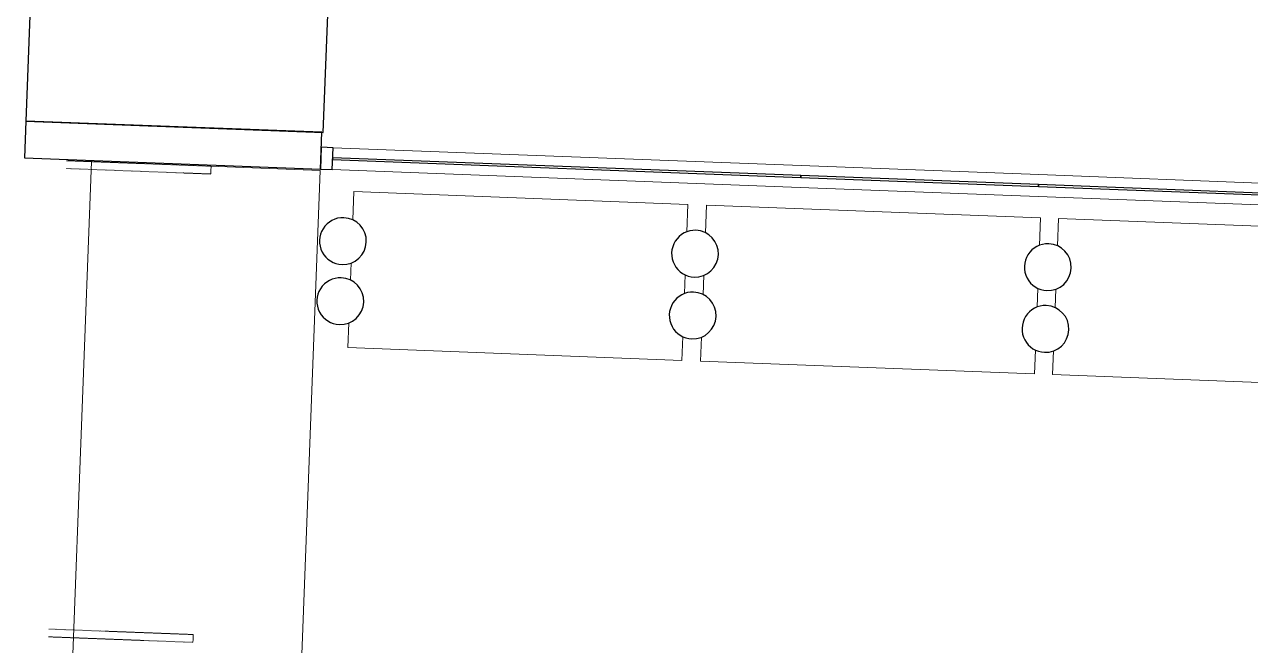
# Model space of a CAD drawing. Header units: millimetres. Extents: x 53282 to 74428, y -557 to 19362.
# Drawn here: x 53662 to 57588, y 12444 to 14433 of the extents above; entities that cross this region are included whole.
import ezdxf

# ---------------------------------------------------------------- set-up
doc = ezdxf.new("R2010")
doc.units = ezdxf.units.MM
doc.header["$MEASUREMENT"] = 0
doc.linetypes.add('Hidden dense', pattern=[3.2, 1.6, -1.6])
for name, color, linetype, lineweight in [('A-GLAZ-CURT', 52, 'Continuous', 13), ('A-GLAZ-CWMG', 51, 'Continuous', 13), ('I-WALL', 2, 'Continuous', 13), ('Q-CASE', 33, 'Continuous', 13), ('Q-CASE-HDLN', 33, 'Hidden dense', 13)]:
    doc.layers.add(name, color=color, linetype=linetype, lineweight=lineweight)

# ---------------------------------------------------------------- blocks, each defined once
blk = doc.blocks.new('System Panel - Glazed 6mm_Centre-9906496-GA PLAN - LEVEL 11')
at = {"layer": 'A-GLAZ-CURT', "lineweight": 30}
for p, q in [((750, 3), (-750, 3)), ((-750, 3), (-750, -3)), ((750, -3), (750, 3)), ((-750, -3), (750, -3))]:
    blk.add_line(p, q, dxfattribs=at)
blk = doc.blocks.new('Rectangular Mullion - JEB_15 x 70mm-9906488-GA PLAN - LEVEL 11')
at = {"layer": 'A-GLAZ-CWMG'}
for p, q in [((-25452.1, 13667.9), (-26952.1, 13667.9)), ((-25452.1, 13597.9), (-26952.1, 13597.9))]:
    blk.add_line(p, q, dxfattribs=at)
blk = doc.blocks.new('System Panel - Glazed 6mm_Centre-10054484-GA PLAN - LEVEL 11')
at = {"layer": 'A-GLAZ-CURT', "lineweight": 30}
for p, q in [((381, 3), (-381, 3)), ((-381, 3), (-381, -3)), ((381, -3), (381, 3)), ((-381, -3), (381, -3))]:
    blk.add_line(p, q, dxfattribs=at)
blk = doc.blocks.new('Rectangular Mullion - JEB_15 x 70mm-10054486-GA PLAN - LEVEL 11')
at = {"layer": 'A-GLAZ-CWMG'}
for p, q in [((-24690.1, 13667.9), (-25452.1, 13667.9)), ((-24690.1, 13597.9), (-25452.1, 13597.9))]:
    blk.add_line(p, q, dxfattribs=at)
blk = doc.blocks.new('Rectangular Mullion - JEB_15 x 70mm-10054487-GA PLAN - LEVEL 11')
at = {"layer": 'A-GLAZ-CWMG'}
for p, q in [((-23190.1, 13667.9), (-24690.1, 13667.9)), ((-23190.1, 13597.9), (-24690.1, 13597.9))]:
    blk.add_line(p, q, dxfattribs=at)
blk = doc.blocks.new('Rectangular Mullion - JEB_38 x 70mm-9904427-GA PLAN - LEVEL 11')
at = {"layer": 'A-GLAZ-CWMG', "lineweight": 30}
for p, q in [((0, 35), (-38, 35)), ((-38, 35), (-38, -35)), ((0, -35), (0, 35)), ((-38, -35), (0, -35))]:
    blk.add_line(p, q, dxfattribs=at)

msp = doc.modelspace()

# ---------------------------------------------------------------- linework, layer by layer
at = {"layer": 'I-WALL', "lineweight": 30}
for p, q in [((53666.8, 14123.8), (53662.3, 14005.9)), ((54614.1, 14087.7), (53666.8, 14123.8)), ((54609.6, 13969.8), (54614.1, 14087.7)), ((53662.3, 14005.9), (54609.6, 13969.8))]:
    msp.add_line(p, q, dxfattribs=at)
at = {"layer": 'Q-CASE', "color": 40, "lineweight": 30}
for p, q in [((53698.8, 14962.2), (53666.8, 14123.8)), ((54619.1, 14087.5), (54651.1, 14925.9)), ((53666.8, 14123.8), (54619.1, 14087.5))]:
    msp.add_line(p, q, dxfattribs=at)
at = {"layer": 'Q-CASE', "color": 40}
for p, q in [((53877, 13993.7), (53706.5, 9521)), ((53797.1, 13996.8), (53877, 13993.7)), ((54609.5, 13965.8), (53877, 13993.7)), ((54525.8, 11770), (54609.5, 13965.8)), ((54717, 13897.6), (54713.5, 13806.9)), ((55786.2, 13856.9), (54717, 13897.6)), ((55782.8, 13768.8), (55786.2, 13856.9)), ((55846.4, 13854.6), (55843, 13765.5)), ((56915.6, 13813.8), (55846.4, 13854.6)), ((56912.2, 13725.7), (56915.6, 13813.8)), ((56973, 13811.6), (56969.7, 13724.1)), ((58042.3, 13770.9), (56973, 13811.6)), ((54708.3, 13669.3), (54706.2, 13614)), ((55775.3, 13571), (55777.6, 13631.2)), ((55837.8, 13629.9), (55835.4, 13567.7)), ((56904.7, 13527.9), (56907, 13588.1)), ((56964.4, 13585.6), (56962.2, 13526.3)), ((54700.9, 13477.4), (54697.9, 13398)), ((55767.1, 13357.2), (55770, 13433.4)), ((55830.3, 13432.1), (55827.3, 13354.9)), ((54697.9, 13398), (55767.1, 13357.2)), ((56896.5, 13314.2), (56899.4, 13390.3)), ((56956.9, 13387.8), (56954, 13312)), ((55827.3, 13354.9), (56896.5, 13314.2)), ((56954, 13312), (58023.2, 13271.2))]:
    msp.add_line(p, q, dxfattribs=at)
at = {"layer": 'Q-CASE', "color": 40, "lineweight": 30}
for centre, start, end in [((54681.8, 13739.1), 87.8165, 267.8165), ((54681.8, 13739.1), 267.8165, 87.8165), ((55809.5, 13698.9), 87.8165, 267.8165), ((55809.5, 13698.9), 267.8165, 87.8165), ((56938.9, 13655.8), 87.8165, 267.8165), ((56938.9, 13655.8), 267.8165, 87.8165), ((54673.4, 13546.9), 87.8165, 267.8165), ((54673.4, 13546.9), 267.8165, 87.8165), ((55802, 13501.1), 87.8165, 267.8165), ((55802, 13501.1), 267.8165, 87.8165), ((56931.4, 13458), 87.8165, 267.8165), ((56931.4, 13458), 267.8165, 87.8165)]:
    msp.add_arc(centre, 75, start, end, dxfattribs=at)
at = {"layer": 'Q-CASE-HDLN', "color": 40, "lineweight": 13}
for p, q in [((53797.1, 13996.8), (54259.7, 13979.1)), ((53797.1, 13996.8), (54259.7, 13979.1)), ((54259.7, 13979.1), (54258.8, 13954.1)), ((54259.7, 13979.1), (54258.8, 13954.1)), ((54259.7, 13979.1), (54258.8, 13954.1)), ((54258.8, 13954.1), (53796.1, 13971.8)), ((54258.8, 13954.1), (53796.1, 13971.8)), ((53739.9, 12496.8), (54202.6, 12479.2)), ((53739.9, 12496.8), (54202.6, 12479.2)), ((54201.6, 12454.2), (53738.9, 12471.9)), ((54201.6, 12454.2), (53738.9, 12471.9)), ((54202.6, 12479.2), (54201.6, 12454.2)), ((54202.6, 12479.2), (54201.6, 12454.2))]:
    msp.add_line(p, q, dxfattribs=at)

# ---------------------------------------------------------------- block references
at = {"layer": 'A-GLAZ-CURT', "rotation": 357.816525054261}
for name, p in [('System Panel - Glazed 6mm_Centre-9906496-GA PLAN - LEVEL 11', (55398.4, 13974.7)), ('System Panel - Glazed 6mm_Centre-10054484-GA PLAN - LEVEL 11', (56528.6, 13931.6)), ('System Panel - Glazed 6mm_Centre-9906496-GA PLAN - LEVEL 11', (57658.8, 13888.6))]:
    msp.add_blockref(name, p, dxfattribs=at)
at = {"layer": 'A-GLAZ-CWMG'}
for name, p, rotation in [('Rectangular Mullion - JEB_38 x 70mm-9904427-GA PLAN - LEVEL 11', (54611, 14004.8), 177.8165250542611), ('Rectangular Mullion - JEB_15 x 70mm-9906488-GA PLAN - LEVEL 11', (81062, -646.5), 357.816525054261), ('Rectangular Mullion - JEB_15 x 70mm-10054486-GA PLAN - LEVEL 11', (81062, -646.5), 357.816525054261), ('Rectangular Mullion - JEB_15 x 70mm-10054487-GA PLAN - LEVEL 11', (81062, -646.5), 357.816525054261)]:
    msp.add_blockref(name, p, dxfattribs=dict(at, rotation=rotation))

doc.saveas('drawing.dxf')
